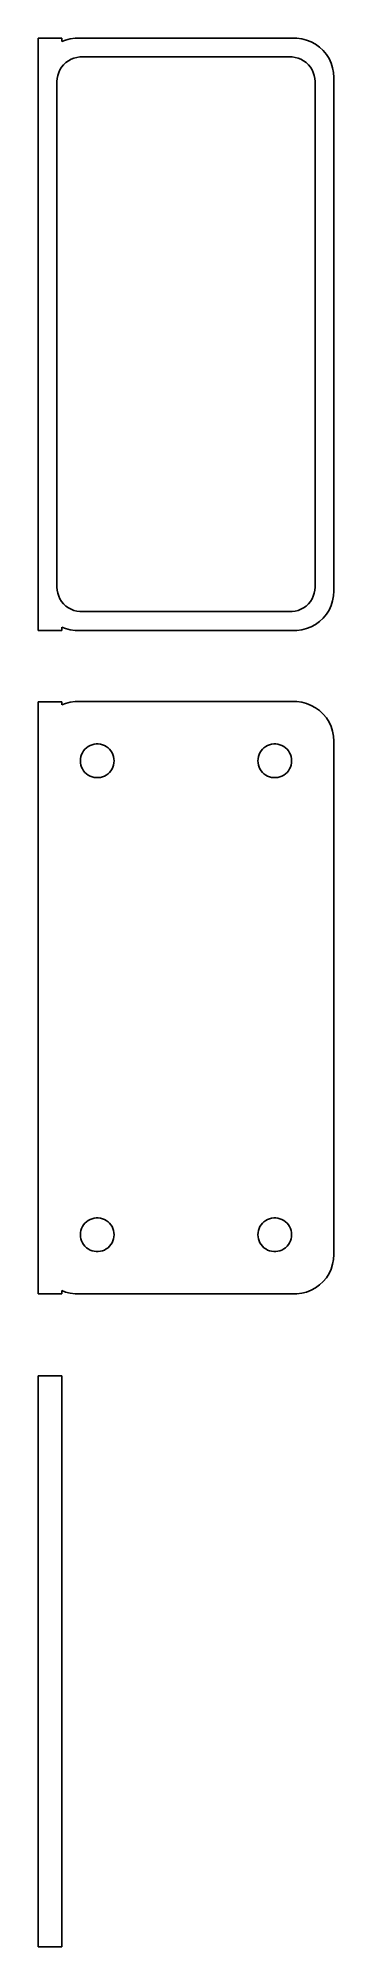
# Model space of a CAD drawing. Header units: metres. Extents: x -19 to 19, y 48 to 289.
import ezdxf

# ---------------------------------------------------------------- set-up
doc = ezdxf.new("R2010")
doc.units = ezdxf.units.M

msp = doc.modelspace()

# ---------------------------------------------------------------- linework, layer by layer
for p, q in [((-15.75, 289.49), (-18.75, 289.49)), ((-18.75, 289.49), (-18.75, 214.51)), ((-15.75, 289.075), (-15.75, 289.49)), ((-15.2951, 289.255), (-15.75, 289.075)), ((-14.6869, 289.411), (-15.2951, 289.255)), ((-14.0639, 289.49), (-14.6869, 289.411)), ((14.0639, 289.49), (-14.0639, 289.49)), ((14.6869, 289.411), (14.0639, 289.49)), ((15.2951, 289.255), (14.6869, 289.411)), ((15.8789, 289.024), (15.2951, 289.255)), ((16.4291, 288.722), (15.8789, 289.024)), ((16.9371, 288.353), (16.4291, 288.722)), ((17.3948, 287.923), (16.9371, 288.353)), ((17.7951, 287.439), (17.3948, 287.923)), ((-16.2651, 284.774), (-16.1443, 285.146)), ((-16.1443, 285.146), (-15.9779, 285.5)), ((-15.9779, 285.5), (-15.7684, 285.83)), ((-15.7684, 285.83), (-15.5192, 286.131)), ((-15.5192, 286.131), (-15.2342, 286.399)), ((-15.2342, 286.399), (-14.918, 286.628)), ((-14.918, 286.628), (-14.5754, 286.817)), ((-14.5754, 286.817), (-14.2119, 286.961)), ((-14.2119, 286.961), (-13.8333, 287.058)), ((-13.8333, 287.058), (-13.4454, 287.107)), ((-13.4454, 287.107), (13.4454, 287.107)), ((13.4454, 287.107), (13.8333, 287.058)), ((13.8333, 287.058), (14.2119, 286.961)), ((14.2119, 286.961), (14.5754, 286.817)), ((14.5754, 286.817), (14.918, 286.628)), ((14.918, 286.628), (15.2342, 286.399)), ((15.2342, 286.399), (15.5192, 286.131)), ((15.5192, 286.131), (15.7684, 285.83)), ((15.7684, 285.83), (15.9779, 285.5)), ((15.9779, 285.5), (16.1443, 285.146)), ((16.1443, 285.146), (16.2651, 284.774)), ((18.1315, 286.909), (17.7951, 287.439)), ((18.3989, 286.341), (18.1315, 286.909)), ((18.5929, 285.743), (18.3989, 286.341)), ((18.7106, 285.127), (18.5929, 285.743)), ((-16.3629, 284), (-16.3384, 284.39)), ((-16.3629, 220), (-16.3629, 284)), ((-16.3384, 284.39), (-16.2651, 284.774)), ((16.2651, 284.774), (16.3384, 284.39)), ((16.3384, 284.39), (16.3629, 284)), ((16.3629, 284), (16.3629, 220)), ((18.75, 284.5), (18.7106, 285.127)), ((18.75, 219.5), (18.75, 284.5)), ((-16.3384, 219.61), (-16.3629, 220)), ((16.3629, 220), (16.3384, 219.61)), ((-16.2651, 219.226), (-16.3384, 219.61)), ((-16.1443, 218.854), (-16.2651, 219.226)), ((-15.9779, 218.5), (-16.1443, 218.854)), ((-15.7684, 218.17), (-15.9779, 218.5)), ((-15.5192, 217.869), (-15.7684, 218.17)), ((-15.2342, 217.601), (-15.5192, 217.869)), ((-14.918, 217.372), (-15.2342, 217.601)), ((15.2342, 217.601), (14.918, 217.372)), ((15.5192, 217.869), (15.2342, 217.601)), ((15.7684, 218.17), (15.5192, 217.869)), ((15.9779, 218.5), (15.7684, 218.17)), ((16.1443, 218.854), (15.9779, 218.5)), ((16.2651, 219.226), (16.1443, 218.854)), ((16.3384, 219.61), (16.2651, 219.226)), ((18.1315, 217.091), (18.3989, 217.659)), ((18.3989, 217.659), (18.5929, 218.257)), ((18.5929, 218.257), (18.7106, 218.873)), ((18.7106, 218.873), (18.75, 219.5)), ((-14.5754, 217.183), (-14.918, 217.372)), ((-14.2119, 217.039), (-14.5754, 217.183)), ((-13.8333, 216.942), (-14.2119, 217.039)), ((-13.4454, 216.893), (-13.8333, 216.942)), ((13.4454, 216.893), (-13.4454, 216.893)), ((13.8333, 216.942), (13.4454, 216.893)), ((14.2119, 217.039), (13.8333, 216.942)), ((14.5754, 217.183), (14.2119, 217.039)), ((14.918, 217.372), (14.5754, 217.183)), ((15.8789, 214.976), (16.4291, 215.278)), ((16.4291, 215.278), (16.9371, 215.647)), ((16.9371, 215.647), (17.3948, 216.077)), ((17.3948, 216.077), (17.7951, 216.561)), ((17.7951, 216.561), (18.1315, 217.091)), ((-18.75, 214.51), (-15.75, 214.51)), ((-15.75, 214.925), (-15.2951, 214.745)), ((-15.75, 214.51), (-15.75, 214.925)), ((-15.2951, 214.745), (-14.6869, 214.589)), ((-14.6869, 214.589), (-14.0639, 214.51)), ((-14.0639, 214.51), (14.0639, 214.51)), ((14.0639, 214.51), (14.6869, 214.589)), ((14.6869, 214.589), (15.2951, 214.745)), ((15.2951, 214.745), (15.8789, 214.976)), ((-15.75, 205.479), (-18.75, 205.479)), ((-18.75, 205.479), (-18.75, 130.521)), ((-15.75, 205.075), (-15.75, 205.479)), ((-14.6869, 205.411), (-15.2951, 205.255)), ((-14.0639, 205.49), (-14.6869, 205.411)), ((14.0639, 205.49), (-14.0639, 205.49)), ((14.6869, 205.411), (14.0639, 205.49)), ((15.2951, 205.255), (14.6869, 205.411)), ((-15.2951, 205.255), (-15.75, 205.075)), ((15.8789, 205.024), (15.2951, 205.255)), ((16.4291, 204.722), (15.8789, 205.024)), ((16.9371, 204.353), (16.4291, 204.722)), ((17.3948, 203.923), (16.9371, 204.353)), ((17.7951, 203.439), (17.3948, 203.923)), ((18.1315, 202.909), (17.7951, 203.439)), ((18.3989, 202.341), (18.1315, 202.909)), ((18.5929, 201.743), (18.3989, 202.341)), ((18.7106, 201.127), (18.5929, 201.743)), ((18.75, 200.5), (18.7106, 201.127)), ((-13.3853, 198), (-13.3685, 198.268)), ((-13.3685, 198.268), (-13.3182, 198.531)), ((-13.3182, 198.531), (-13.2353, 198.786)), ((-13.2353, 198.786), (-13.1212, 199.029)), ((-13.1212, 199.029), (-12.9775, 199.255)), ((-12.9775, 199.255), (-12.8065, 199.462)), ((-12.8065, 199.462), (-12.6111, 199.645)), ((-12.6111, 199.645), (-12.3941, 199.803)), ((-12.3941, 199.803), (-12.1591, 199.932)), ((-12.1591, 199.932), (-11.9098, 200.031)), ((-11.9098, 200.031), (-11.6501, 200.097)), ((-11.6501, 200.097), (-11.3841, 200.131)), ((-11.3841, 200.131), (-11.1159, 200.131)), ((-11.1159, 200.131), (-10.8499, 200.097)), ((-10.8499, 200.097), (-10.5901, 200.031)), ((-10.5901, 200.031), (-10.3408, 199.932)), ((-10.3408, 199.932), (-10.1059, 199.803)), ((-10.1059, 199.803), (-9.8889, 199.645)), ((-9.8889, 199.645), (-9.69344, 199.462)), ((-9.69344, 199.462), (-9.52251, 199.255)), ((-9.52251, 199.255), (-9.37881, 199.029)), ((-9.37881, 199.029), (-9.26465, 198.786)), ((-9.26465, 198.786), (-9.18178, 198.531)), ((-9.18178, 198.531), (-9.13153, 198.268)), ((-9.13153, 198.268), (-9.1147, 198)), ((9.1147, 198), (9.13153, 198.268)), ((9.13153, 198.268), (9.18178, 198.531)), ((9.18178, 198.531), (9.26465, 198.786)), ((9.26465, 198.786), (9.37881, 199.029)), ((9.37881, 199.029), (9.52251, 199.255)), ((9.52251, 199.255), (9.69344, 199.462)), ((9.69344, 199.462), (9.8889, 199.645)), ((9.8889, 199.645), (10.1059, 199.803)), ((10.1059, 199.803), (10.3408, 199.932)), ((10.3408, 199.932), (10.5901, 200.031)), ((10.5901, 200.031), (10.8499, 200.097)), ((10.8499, 200.097), (11.1159, 200.131)), ((11.1159, 200.131), (11.3841, 200.131)), ((11.3841, 200.131), (11.6501, 200.097)), ((11.6501, 200.097), (11.9098, 200.031)), ((11.9098, 200.031), (12.1591, 199.932)), ((12.1591, 199.932), (12.3941, 199.803)), ((12.3941, 199.803), (12.6111, 199.645)), ((12.6111, 199.645), (12.8065, 199.462)), ((12.8065, 199.462), (12.9775, 199.255)), ((12.9775, 199.255), (13.1212, 199.029)), ((13.1212, 199.029), (13.2353, 198.786)), ((13.2353, 198.786), (13.3182, 198.531)), ((13.3182, 198.531), (13.3685, 198.268)), ((13.3685, 198.268), (13.3853, 198)), ((18.75, 135.5), (18.75, 200.5)), ((-13.3685, 197.732), (-13.3853, 198)), ((-13.3182, 197.469), (-13.3685, 197.732)), ((-13.2353, 197.214), (-13.3182, 197.469)), ((-13.1212, 196.971), (-13.2353, 197.214)), ((-12.9775, 196.745), (-13.1212, 196.971)), ((-12.8065, 196.538), (-12.9775, 196.745)), ((-12.6111, 196.355), (-12.8065, 196.538)), ((-12.3941, 196.197), (-12.6111, 196.355)), ((-12.1591, 196.068), (-12.3941, 196.197)), ((-11.9098, 195.969), (-12.1591, 196.068)), ((-11.6501, 195.903), (-11.9098, 195.969)), ((-11.3841, 195.869), (-11.6501, 195.903)), ((-11.1159, 195.869), (-11.3841, 195.869)), ((-10.8499, 195.903), (-11.1159, 195.869)), ((-10.5901, 195.969), (-10.8499, 195.903)), ((-10.3408, 196.068), (-10.5901, 195.969)), ((-10.1059, 196.197), (-10.3408, 196.068)), ((-9.8889, 196.355), (-10.1059, 196.197)), ((-9.69344, 196.538), (-9.8889, 196.355)), ((-9.52251, 196.745), (-9.69344, 196.538)), ((-9.37881, 196.971), (-9.52251, 196.745)), ((-9.26465, 197.214), (-9.37881, 196.971)), ((-9.18178, 197.469), (-9.26465, 197.214)), ((-9.13153, 197.732), (-9.18178, 197.469)), ((-9.1147, 198), (-9.13153, 197.732)), ((9.13153, 197.732), (9.1147, 198)), ((9.18178, 197.469), (9.13153, 197.732)), ((9.26465, 197.214), (9.18178, 197.469)), ((9.37881, 196.971), (9.26465, 197.214)), ((9.52251, 196.745), (9.37881, 196.971)), ((9.69344, 196.538), (9.52251, 196.745)), ((9.8889, 196.355), (9.69344, 196.538)), ((10.1059, 196.197), (9.8889, 196.355)), ((10.3408, 196.068), (10.1059, 196.197)), ((10.5901, 195.969), (10.3408, 196.068)), ((10.8499, 195.903), (10.5901, 195.969)), ((11.1159, 195.869), (10.8499, 195.903)), ((11.3841, 195.869), (11.1159, 195.869)), ((11.6501, 195.903), (11.3841, 195.869)), ((11.9098, 195.969), (11.6501, 195.903)), ((12.1591, 196.068), (11.9098, 195.969)), ((12.3941, 196.197), (12.1591, 196.068)), ((12.6111, 196.355), (12.3941, 196.197)), ((12.8065, 196.538), (12.6111, 196.355)), ((12.9775, 196.745), (12.8065, 196.538)), ((13.1212, 196.971), (12.9775, 196.745)), ((13.2353, 197.214), (13.1212, 196.971)), ((13.3182, 197.469), (13.2353, 197.214)), ((13.3685, 197.732), (13.3182, 197.469)), ((13.3853, 198), (13.3685, 197.732)), ((-13.3853, 138), (-13.3685, 138.268)), ((-13.3685, 137.732), (-13.3853, 138)), ((-13.3685, 138.268), (-13.3182, 138.531)), ((-13.3182, 138.531), (-13.2353, 138.786)), ((-13.2353, 138.786), (-13.1212, 139.029)), ((-13.1212, 139.029), (-12.9775, 139.255)), ((-12.9775, 139.255), (-12.8065, 139.462)), ((-12.8065, 139.462), (-12.6111, 139.645)), ((-12.6111, 139.645), (-12.3941, 139.803)), ((-12.3941, 139.803), (-12.1591, 139.932)), ((-12.1591, 139.932), (-11.9098, 140.031)), ((-11.9098, 140.031), (-11.6501, 140.097)), ((-11.6501, 140.097), (-11.3841, 140.131)), ((-11.3841, 140.131), (-11.1159, 140.131)), ((-11.1159, 140.131), (-10.8499, 140.097)), ((-10.8499, 140.097), (-10.5901, 140.031)), ((-10.5901, 140.031), (-10.3408, 139.932)), ((-10.3408, 139.932), (-10.1059, 139.803)), ((-10.1059, 139.803), (-9.8889, 139.645)), ((-9.8889, 139.645), (-9.69344, 139.462)), ((-9.69344, 139.462), (-9.52251, 139.255)), ((-9.52251, 139.255), (-9.37881, 139.029)), ((-9.37881, 139.029), (-9.26465, 138.786)), ((-9.26465, 138.786), (-9.18178, 138.531)), ((-9.18178, 138.531), (-9.13153, 138.268)), ((-9.13153, 138.268), (-9.1147, 138)), ((-9.1147, 138), (-9.13153, 137.732)), ((9.1147, 138), (9.13153, 138.268)), ((9.13153, 137.732), (9.1147, 138)), ((9.13153, 138.268), (9.18178, 138.531)), ((9.18178, 138.531), (9.26465, 138.786)), ((9.26465, 138.786), (9.37881, 139.029)), ((9.37881, 139.029), (9.52251, 139.255)), ((9.52251, 139.255), (9.69344, 139.462)), ((9.69344, 139.462), (9.8889, 139.645)), ((9.8889, 139.645), (10.1059, 139.803)), ((10.1059, 139.803), (10.3408, 139.932)), ((10.3408, 139.932), (10.5901, 140.031)), ((10.5901, 140.031), (10.8499, 140.097)), ((10.8499, 140.097), (11.1159, 140.131)), ((11.1159, 140.131), (11.3841, 140.131)), ((11.3841, 140.131), (11.6501, 140.097)), ((11.6501, 140.097), (11.9098, 140.031)), ((11.9098, 140.031), (12.1591, 139.932)), ((12.1591, 139.932), (12.3941, 139.803)), ((12.3941, 139.803), (12.6111, 139.645)), ((12.6111, 139.645), (12.8065, 139.462)), ((12.8065, 139.462), (12.9775, 139.255)), ((12.9775, 139.255), (13.1212, 139.029)), ((13.1212, 139.029), (13.2353, 138.786)), ((13.2353, 138.786), (13.3182, 138.531)), ((13.3182, 138.531), (13.3685, 138.268)), ((13.3685, 138.268), (13.3853, 138)), ((13.3853, 138), (13.3685, 137.732)), ((-13.3182, 137.469), (-13.3685, 137.732)), ((-13.2353, 137.214), (-13.3182, 137.469)), ((-13.1212, 136.971), (-13.2353, 137.214)), ((-12.9775, 136.745), (-13.1212, 136.971)), ((-12.8065, 136.538), (-12.9775, 136.745)), ((-12.6111, 136.355), (-12.8065, 136.538)), ((-12.3941, 136.197), (-12.6111, 136.355)), ((-12.1591, 136.068), (-12.3941, 136.197)), ((-11.9098, 135.969), (-12.1591, 136.068)), ((-11.6501, 135.903), (-11.9098, 135.969)), ((-11.3841, 135.869), (-11.6501, 135.903)), ((-11.1159, 135.869), (-11.3841, 135.869)), ((-10.8499, 135.903), (-11.1159, 135.869)), ((-10.5901, 135.969), (-10.8499, 135.903)), ((-10.3408, 136.068), (-10.5901, 135.969)), ((-10.1059, 136.197), (-10.3408, 136.068)), ((-9.8889, 136.355), (-10.1059, 136.197)), ((-9.69344, 136.538), (-9.8889, 136.355)), ((-9.52251, 136.745), (-9.69344, 136.538)), ((-9.37881, 136.971), (-9.52251, 136.745)), ((-9.26465, 137.214), (-9.37881, 136.971)), ((-9.18178, 137.469), (-9.26465, 137.214)), ((-9.13153, 137.732), (-9.18178, 137.469)), ((9.18178, 137.469), (9.13153, 137.732)), ((9.26465, 137.214), (9.18178, 137.469)), ((9.37881, 136.971), (9.26465, 137.214)), ((9.52251, 136.745), (9.37881, 136.971)), ((9.69344, 136.538), (9.52251, 136.745)), ((9.8889, 136.355), (9.69344, 136.538)), ((10.1059, 136.197), (9.8889, 136.355)), ((10.3408, 136.068), (10.1059, 136.197)), ((10.5901, 135.969), (10.3408, 136.068)), ((10.8499, 135.903), (10.5901, 135.969)), ((11.1159, 135.869), (10.8499, 135.903)), ((11.3841, 135.869), (11.1159, 135.869)), ((11.6501, 135.903), (11.3841, 135.869)), ((11.9098, 135.969), (11.6501, 135.903)), ((12.1591, 136.068), (11.9098, 135.969)), ((12.3941, 136.197), (12.1591, 136.068)), ((12.6111, 136.355), (12.3941, 136.197)), ((12.8065, 136.538), (12.6111, 136.355)), ((12.9775, 136.745), (12.8065, 136.538)), ((13.1212, 136.971), (12.9775, 136.745)), ((13.2353, 137.214), (13.1212, 136.971)), ((13.3182, 137.469), (13.2353, 137.214)), ((13.3685, 137.732), (13.3182, 137.469)), ((18.7106, 134.873), (18.75, 135.5)), ((17.7951, 132.561), (18.1315, 133.091)), ((18.1315, 133.091), (18.3989, 133.659)), ((18.3989, 133.659), (18.5929, 134.257)), ((18.5929, 134.257), (18.7106, 134.873)), ((-18.75, 130.521), (-15.75, 130.521)), ((-15.75, 130.521), (-15.75, 130.925)), ((-15.75, 130.925), (-15.2951, 130.745)), ((-15.2951, 130.745), (-14.6869, 130.589)), ((-14.6869, 130.589), (-14.0639, 130.51)), ((-14.0639, 130.51), (14.0639, 130.51)), ((14.0639, 130.51), (14.6869, 130.589)), ((14.6869, 130.589), (15.2951, 130.745)), ((15.2951, 130.745), (15.8789, 130.976)), ((15.8789, 130.976), (16.4291, 131.278)), ((16.4291, 131.278), (16.9371, 131.647)), ((16.9371, 131.647), (17.3948, 132.077)), ((17.3948, 132.077), (17.7951, 132.561)), ((-15.75, 120.153), (-18.75, 120.153)), ((-18.75, 120.153), (-18.75, 47.8474)), ((-15.75, 47.8474), (-15.75, 120.153)), ((-18.75, 47.8474), (-15.75, 47.8474))]:
    msp.add_line(p, q)

doc.saveas('drawing.dxf')
